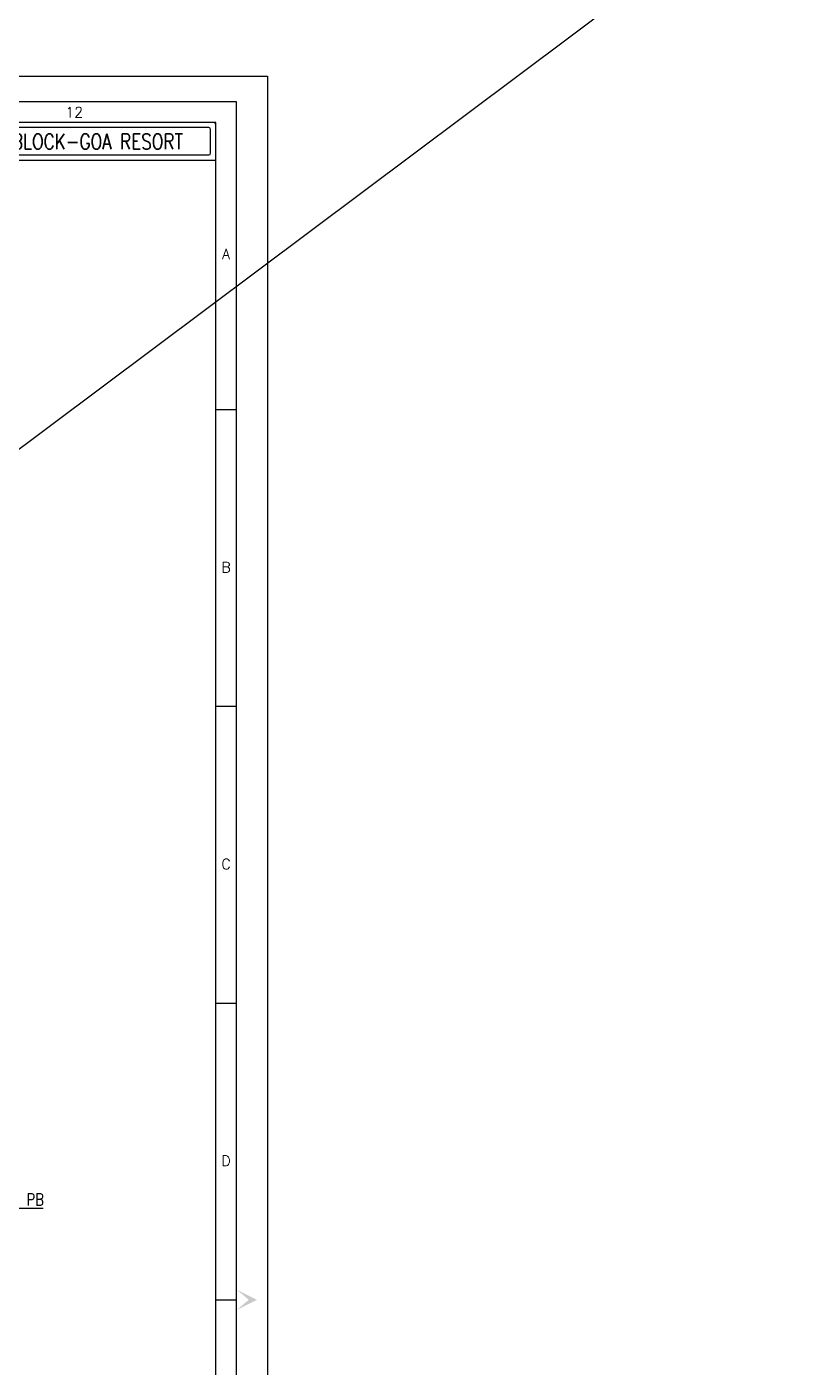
# Model space of a CAD drawing. Header units: millimetres. Extents: x 2659630 to 6742168, y -2425387 to -732288.
# Drawn here: x 2949197 to 2966474, y -929941 to -899479 of the extents above; entities that cross this region are included whole.
import ezdxf
from ezdxf.enums import TextEntityAlignment as Align

# ---------------------------------------------------------------- set-up
doc = ezdxf.new("R2010")
doc.units = ezdxf.units.MM
for name, color, linetype in [('PNA', 8, 'Continuous'), ('S-COLUMN HATCH', 8, 'Continuous'), ('S-TEXT-1', 4, 'Continuous'), ('S-TITIL', 6, 'Continuous'), ('STEEL PLATE', 3, 'Continuous'), ('TITLE', 6, 'Continuous')]:
    doc.layers.add(name, color=color, linetype=linetype)
doc.styles.add('ROMANS', font='r.shx', dxfattribs={"width": 0.7})
doc.dimstyles.new('INT1', dxfattribs={"dimtxt": 250, "dimasz": 250, "dimexe": 60, "dimexo": 60, "dimgap": 75, "dimtad": 1, "dimdec": 0, "dimzin": 0, "dimdsep": 46, "dimtxsty": 'ROMANS', "dimcen": -250, "dimclrd": 5, "dimclre": 5, "dimclrt": 4, "dimadec": 0, "dimazin": 0, "dimtfac": 1, "dimtdec": 0, "dimtix": 1, "dimtofl": 0, "dimtmove": 2, "dimatfit": 3, "dimfxl": 1, "dimtolj": 1, "dimtzin": 0, "dimarcsym": 0})

# ---------------------------------------------------------------- blocks, each defined once
blk = doc.blocks.new('FOLDER')
at = {"layer": 'PNA'}
for points in [[(-1250, 2500), (0, 0), (0, 1000)], [(1250, 2500), (0, 0), (0, 1000)]]:
    blk.add_solid(points, dxfattribs=at)
blk = doc.blocks.new('A1_SHEET.')
at = {"flags": 128}
blk.add_lwpolyline([(0, 0), (0, 594), (841, 594), (841, 0)], close=True, dxfattribs=at)
at = {"layer": 'PNA'}
for p, q in [((828.5, 513.45), (833.5, 513.45)), ((828.5, 441.7), (833.5, 441.7)), ((828.5, 369.95), (833.5, 369.95)), ((828.5, 298.2), (833.5, 298.2))]:
    blk.add_line(p, q, dxfattribs=at)
at = {"layer": 'PNA', "color": 1}
for points in [[(7.5, 6.2), (833.5, 6.2), (833.5, 587.8), (7.5, 587.8)], [(17.5, 11.2), (828.5, 11.2), (828.5, 582.8), (17.5, 582.8)]]:
    blk.add_lwpolyline(points, close=True, dxfattribs=at)
at = {"layer": 'PNA', "xscale": 0.0020000000001672, "yscale": 0.0020000000001672, "zscale": 0.0020000000001672, "rotation": 90}
blk.add_blockref('FOLDER', (838.5, 298.2), dxfattribs=at)
at = {"layer": 'PNA', "style": 'ROMANS'}
for s, p in [('12', (794.3, 585.3)), ('A', (831, 551.05)), ('B', (831, 475.3)), ('C', (831, 403.55)), ('D', (831, 331.8))]:
    blk.add_text(s, height=2.5, dxfattribs=at).set_placement(p, align=Align.MIDDLE)

msp = doc.modelspace()

# ---------------------------------------------------------------- linework, layer by layer
at = {"layer": 'S-COLUMN HATCH', "ltscale": 2500}
msp.add_line((2966474.009, -896011.393), (2869024.823, -968991.897), dxfattribs=at)
at = {"layer": 'TITLE', "color": 2}
msp.add_lwpolyline([(2953489.349, -902509.019), (2953489.349, -901693.24, 0.414213562), (2953450.502, -901654.393), (2947967.87, -901654.393, 0.414213562), (2947929.023, -901693.24), (2947929.023, -902470.172, 0.414213562), (2947967.87, -902509.019), (2953489.349, -902509.019)], format="xyb", dxfattribs=at)
msp.add_lwpolyline([(2953372.809, -901809.78, 0.414213562), (2953333.962, -901770.933), (2948084.41, -901770.933, 0.414213562), (2948045.563, -901809.78), (2948045.563, -902353.632, 0.414213562), (2948084.41, -902392.479), (2953333.962, -902392.479, 0.414213562), (2953372.809, -902353.632)], format="xyb", close=True, dxfattribs=at)

# ---------------------------------------------------------------- block references
at = {"xscale": 94.00879904875153, "yscale": 94.00879904875153, "zscale": 94.00879904875153}
msp.add_blockref('A1_SHEET.', (2875603.059, -956443.07), dxfattribs=at)

# ---------------------------------------------------------------- texts
at = {"layer": 'S-TEXT-1', "style": 'ROMANS', "width": 0.8}
msp.add_text('PB', height=275, dxfattribs=at).set_placement((2949186.863, -926129.379), align=Align.MIDDLE_LEFT)
at = {"layer": 'S-TITIL', "style": 'ROMANS', "width": 0.8}
msp.add_text('B2 BLOCK-GOA RESORT', height=349.6195, dxfattribs=at).set_placement((2948176.938, -902086.743), align=Align.MIDDLE_LEFT)

# ---------------------------------------------------------------- leaders
at = {"layer": 'STEEL PLATE'}
msp.add_leader([(2948475.941, -926329.379), (2949565.962, -926329.379)], dimstyle='INT1', override={"dimgap": 75, "dimtad": 0, "dimfxl": 60, "dimarcsym": 1}, dxfattribs=at)

doc.saveas('drawing.dxf')
